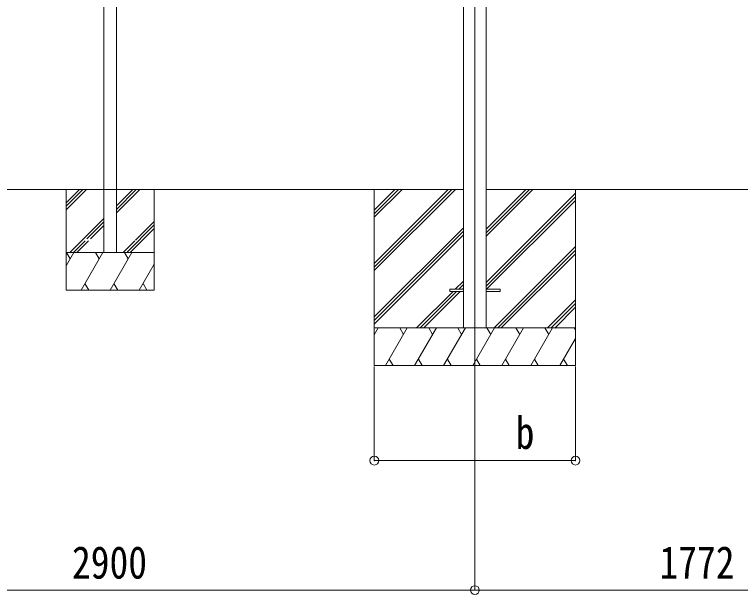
# Model space of a CAD drawing. Units: millimetres at full size. Extents: x -9783 to 9892, y -6828 to 6752.
# Drawn here: x 3715 to 6602, y -2424 to -117 of the extents above; entities that cross this region are included whole.
import ezdxf
from ezdxf.enums import TextEntityAlignment as Align

# ---------------------------------------------------------------- set-up
doc = ezdxf.new("R2010")
doc.units = ezdxf.units.MM
doc.header["$LTSCALE"] = 35
doc.header["$PDMODE"] = 32
doc.header["$PDSIZE"] = 35
for name, color, linetype, lineweight in [('0-0_0', 7, 'Continuous', 9), ('0-1_本体', 4, 'Continuous', 9), ('0-2_部品', 7, 'Continuous', 9), ('0-8_PARTS2', 2, 'Continuous', 9), ('0-A_寸法', 6, 'Continuous', 9), ('1-0_FRAME', 7, 'Continuous', 9), ('1-2_GLASS_SEAL', 7, 'Continuous', 9)]:
    doc.layers.add(name, color=color, linetype=linetype, lineweight=lineweight)
doc.styles.add('ＭＳ ゴシック', font='')
doc.styles.get('ＭＳ ゴシック').set_extended_font_data('MS Gothic')

msp = doc.modelspace()

# ---------------------------------------------------------------- linework, layer by layer
at = {"layer": '0-0_0'}
for p, q in [((2690.83, -813.2), (5500.43, -813.2)), ((5145.63, -813.2), (5145.63, -1513.2)), ((5145.63, -1107.38), (5439.81, -813.2)), ((5145.63, -1121.52), (5453.95, -813.2)), ((5145.63, -1135.66), (5468.09, -813.2)), ((5145.63, -923.53), (5255.96, -813.2)), ((5145.63, -909.39), (5241.82, -813.2)), ((5145.63, -895.25), (5227.67, -813.2)), ((5590.83, -998.83), (5776.46, -813.2)), ((5590.83, -984.69), (5762.32, -813.2)), ((5590.83, -970.54), (5748.17, -813.2)), ((5590.83, -813.2), (7272.43, -813.2)), ((5590.83, -1182.68), (5945.63, -827.88)), ((5945.63, -813.2), (5945.63, -1513.2)), ((5590.83, -1196.82), (5945.63, -842.02)), ((5592.24, -1209.54), (5945.63, -856.16)), ((5145.63, -1319.51), (5500.43, -964.71)), ((5145.63, -1333.65), (5500.43, -978.85)), ((5145.63, -1347.79), (5500.43, -992.99)), ((5622.43, -1363.2), (5945.63, -1040.01)), ((5636.58, -1363.2), (5945.63, -1054.15)), ((5650.72, -1363.2), (5945.63, -1068.29)), ((5467.72, -1209.54), (5500.43, -1176.84)), ((5481.87, -1209.54), (5500.43, -1190.98)), ((5496.01, -1209.54), (5500.43, -1205.13)), ((5314.07, -1363.2), (5458.72, -1218.54)), ((5328.21, -1363.2), (5472.87, -1218.54)), ((5342.35, -1363.2), (5487.01, -1218.54)), ((5834.57, -1363.2), (5945.63, -1252.14)), ((5848.71, -1363.2), (5945.63, -1266.28)), ((5862.85, -1364.04), (5945.63, -1281.27)), ((5945.63, -1363.2), (5145.63, -1363.2)), ((5145.63, -1390.7), (5161.51, -1363.2)), ((5190.37, -1513.2), (5276.98, -1363.2)), ((5261.97, -1389.18), (5246.97, -1363.2)), ((5305.84, -1513.2), (5392.45, -1363.2)), ((5377.44, -1389.18), (5362.44, -1363.2)), ((5421.31, -1513.2), (5507.92, -1363.2)), ((5492.91, -1389.18), (5477.91, -1363.2)), ((5536.78, -1513.2), (5623.39, -1363.2)), ((5608.39, -1389.18), (5593.38, -1363.2)), ((5652.25, -1513.2), (5738.86, -1363.2)), ((5723.86, -1389.18), (5708.85, -1363.2)), ((5767.72, -1513.2), (5854.33, -1363.2)), ((5824.33, -1363.2), (5839.33, -1389.18)), ((5939.8, -1363.2), (5945.63, -1373.3)), ((5883.19, -1513.2), (5945.63, -1405.06)), ((5205.37, -1487.22), (5220.37, -1513.2)), ((5320.84, -1487.22), (5335.84, -1513.2)), ((5436.31, -1487.22), (5451.31, -1513.2)), ((5551.78, -1487.22), (5566.78, -1513.2)), ((5667.25, -1487.22), (5682.25, -1513.2)), ((5782.72, -1487.22), (5797.72, -1513.2)), ((5898.19, -1487.22), (5913.19, -1513.2)), ((5145.63, -1513.2), (5945.63, -1513.2))]:
    msp.add_line(p, q, dxfattribs=at)
at = {"layer": '0-1_本体'}
for p, q in [((5500.43, 1492.01), (5500.43, -1363.2)), ((5590.83, 1492.01), (5590.83, -1363.2))]:
    msp.add_line(p, q, dxfattribs=at)
at = {"layer": '0-2_部品', "color": 4}
for p, q in [((5445.63, -1209.54), (5445.63, -1218.54)), ((5445.63, -1209.54), (5500.43, -1209.54)), ((5590.83, -1209.54), (5645.63, -1209.54)), ((5645.63, -1209.54), (5645.63, -1218.54)), ((5445.63, -1218.54), (5500.43, -1218.54)), ((5590.83, -1218.54), (5645.63, -1218.54))]:
    msp.add_line(p, q, dxfattribs=at)
at = {"layer": '0-8_PARTS2'}
msp.add_line((5545.63, 1624.84), (5545.63, -1586.73), dxfattribs=at)
at = {"layer": '0-A_寸法'}
for p, q in [((5145.63, -1891.09), (5145.63, -1516.68)), ((5545.63, -2406.08), (5545.63, -1516.68)), ((5945.63, -1891.09), (5945.63, -1516.68)), ((5145.63, -1891.09), (5945.63, -1891.09)), ((2645.63, -2406.08), (5545.63, -2406.08)), ((5545.63, -2406.08), (7317.63, -2406.08))]:
    msp.add_line(p, q, dxfattribs=at)
for p in [(5145.63, -1891.09), (5945.63, -1891.09), (5545.63, -2406.08)]:
    msp.add_point(p, dxfattribs=at)
at = {"layer": '1-0_FRAME'}
for p, q in [((3920.63, -813.2), (3920.63, -1213.21)), ((3920.63, -865.56), (3972.97, -813.21)), ((3920.63, -879.7), (3987.12, -813.21)), ((3920.63, -893.84), (4001.26, -813.21)), ((4120.63, -905.97), (4213.39, -813.21)), ((4120.63, -891.83), (4199.25, -813.21)), ((4120.63, -877.69), (4185.11, -813.21)), ((4270.63, -1213.2), (4270.63, -813.2)), ((3935.1, -1063.21), (4070.63, -927.69)), ((4003.25, -1009.21), (4070.63, -941.83)), ((4195.63, -1014.82), (4270.63, -939.82)), ((4017.39, -1009.21), (4070.63, -955.97)), ((4161.38, -1063.21), (4270.63, -953.96)), ((4175.52, -1063.21), (4270.63, -968.1)), ((3949.25, -1063.21), (3995.63, -1016.83)), ((3963.39, -1063.21), (4009.39, -1017.21)), ((4147.24, -1063.21), (4193.24, -1017.21)), ((3920.63, -1116.32), (3951.29, -1063.21)), ((3920.63, -1063.21), (4270.63, -1063.21)), ((3936.29, -1089.19), (3921.29, -1063.21)), ((3980.16, -1213.21), (4066.76, -1063.21)), ((4051.76, -1089.19), (4036.76, -1063.21)), ((4095.63, -1213.21), (4182.23, -1063.21)), ((4167.23, -1089.19), (4152.23, -1063.21)), ((4211.1, -1213.21), (4270.63, -1110.1)), ((3995.16, -1187.23), (4010.16, -1213.21)), ((4110.63, -1187.23), (4125.63, -1213.21)), ((4226.1, -1187.23), (4241.1, -1213.21)), ((3920.63, -1213.21), (4270.63, -1213.21))]:
    msp.add_line(p, q, dxfattribs=at)
at = {"layer": '1-2_GLASS_SEAL', "color": 4}
for p, q in [((4070.63, 1480.91), (4070.63, -1063.22)), ((4120.63, 1480.91), (4120.63, -1063.22))]:
    msp.add_line(p, q, dxfattribs=at)

# ---------------------------------------------------------------- texts
at = {"layer": '0-A_寸法', "color": 7, "style": 'ＭＳ ゴシック', "width": 0.85}
for s, p in [('b', (5707.63, -1883.09)), ('2900', (3943.63, -2399.08)), ('1772', (6279.63, -2399.08))]:
    msp.add_text(s, height=129, dxfattribs=at).set_placement(p, align=Align.BOTTOM_LEFT)

doc.saveas('drawing.dxf')
